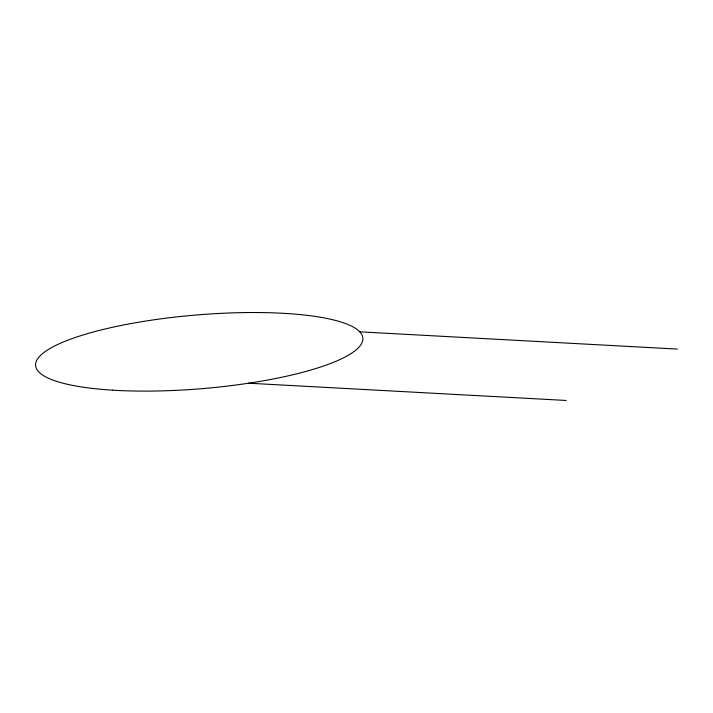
<?xml version="1.0" encoding="UTF-8"?>
<svg xmlns="http://www.w3.org/2000/svg" width="713" height="713" viewBox="0 0 713 713"><rect width="100%" height="100%" fill="white"/><g stroke="black" fill="none" stroke-linecap="round" stroke-linejoin="round"><path stroke-width="1.07" d="M359.78 331.83L677.35 349.085M248.632 383.211L566.202 400.465M112.538 390.163A164.213 36.942 -4.8 0 0 362.792 340.065A164.213 36.942 -4.8 0 0 122.333 325.226A164.213 36.942 -4.8 0 0 112.538 390.163"/></g></svg>
